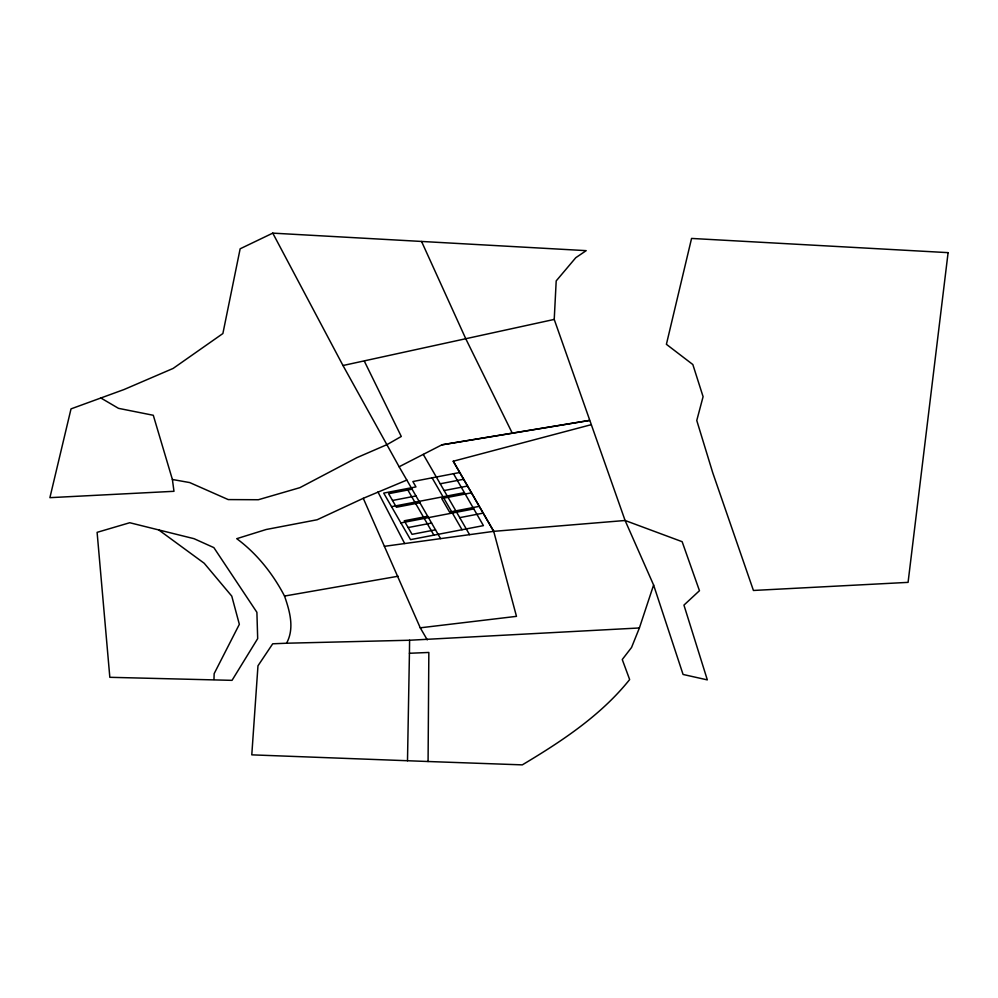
<?xml version="1.0" encoding="UTF-8"?>
<svg xmlns="http://www.w3.org/2000/svg" width="998" height="998" viewBox="0 0 998 998"><rect width="100%" height="100%" fill="white"/><g stroke="black" fill="none" stroke-linecap="round" stroke-linejoin="round"><path stroke-width="1.5" d="M100.723 397.915L118.5 408.344L153.293 415.28L172.392 479.489L173.976 491.303L49.9 497.665L71.02 408.881L124.039 389.532L173.116 368.437L222.878 333.544L240.144 248.801L272.766 233.133L586.188 250.648L575.771 257.709L556.198 280.9L554.227 319.422L625.097 520.494L653.603 585.028L639.394 627.967L631.547 647.477L622.253 659.528L629.651 679.551C600.883 715.529 561.537 741.439 522.303 764.867L428.08 761.511L428.841 652.455L409.43 653.278L407.496 760.75M409.43 653.278L409.592 640.242L639.394 627.967M213.971 679.426L214.158 673.638L239.345 624.324L231.773 596.13L204.191 563.246L158.744 529.938L129.752 522.727L97.105 532.346L109.83 677.305L232.035 680.349L257.684 638.608L256.898 612.31L213.859 547.615L194.024 538.683L158.744 529.938M428.08 761.511L251.783 754.85L257.971 665.803L272.704 643.797L286.563 643.223C294.709 628.241 289.757 611.15 284.53 596.056C272.965 573.875 256.923 553.578 236.738 538.683L266.179 529.501L317.139 519.758L363.272 498.314L406.822 480.075L440.567 538.608M272.766 233.133L342.988 365.518L399.125 466.765L441.902 444.821L589.444 420.432L441.902 444.821M591.215 424.686L453.267 461.226L493.711 531.348L516.477 616.352L420.258 627.817L363.272 498.314M554.227 319.422L342.988 365.518M459.766 472.503L412.873 481.535L415.966 486.899L383.706 493.099L410.54 539.631L483.419 525.622L453.491 473.726M412.062 489.195L388.609 493.698L396.418 507.246L419.884 502.73M440.218 483.781L463.671 479.265M392.513 500.472L415.979 495.956M444.122 490.554L467.575 486.038M391.528 506.672L464.407 492.663M471.48 492.812L441.727 498.526L449.549 512.074L479.29 506.348M427.693 516.278L404.227 520.781L412.037 534.329L435.502 529.813M400.909 522.927L473.776 508.918M408.132 527.555L431.598 523.052M459.741 517.638L483.194 513.122M284.53 596.056L398.14 576.233M384.417 546.33L493.711 531.348L625.097 520.494L682.145 541.689L699.461 590.704L683.942 605.112L707.332 679.888L683.069 674.461L653.603 585.028M286.563 643.223L409.592 640.242M172.392 479.489L189.707 482.57L228.218 499.586L258.345 499.736L299.887 487.66L356.86 457.67L387.162 444.547L401.283 436.463L364.445 361.376M420.258 627.817L427.269 639.855M453.217 461.213L493.711 531.348M399.125 466.765L406.822 480.075M423.264 454.389L469.547 534.641M432.097 477.842L462.024 529.738M407.047 488.621L433.881 535.14M377.955 491.964L404.652 543.511M512.011 432.633L465.929 339.083L421.568 241.491M948.1 252.644L908.08 582.37L753.428 590.467L712.734 472.728L696.766 420.482L703.091 396.68L692.837 364.532L666.402 344.31L691.564 238.435L948.1 252.644"/></g></svg>
